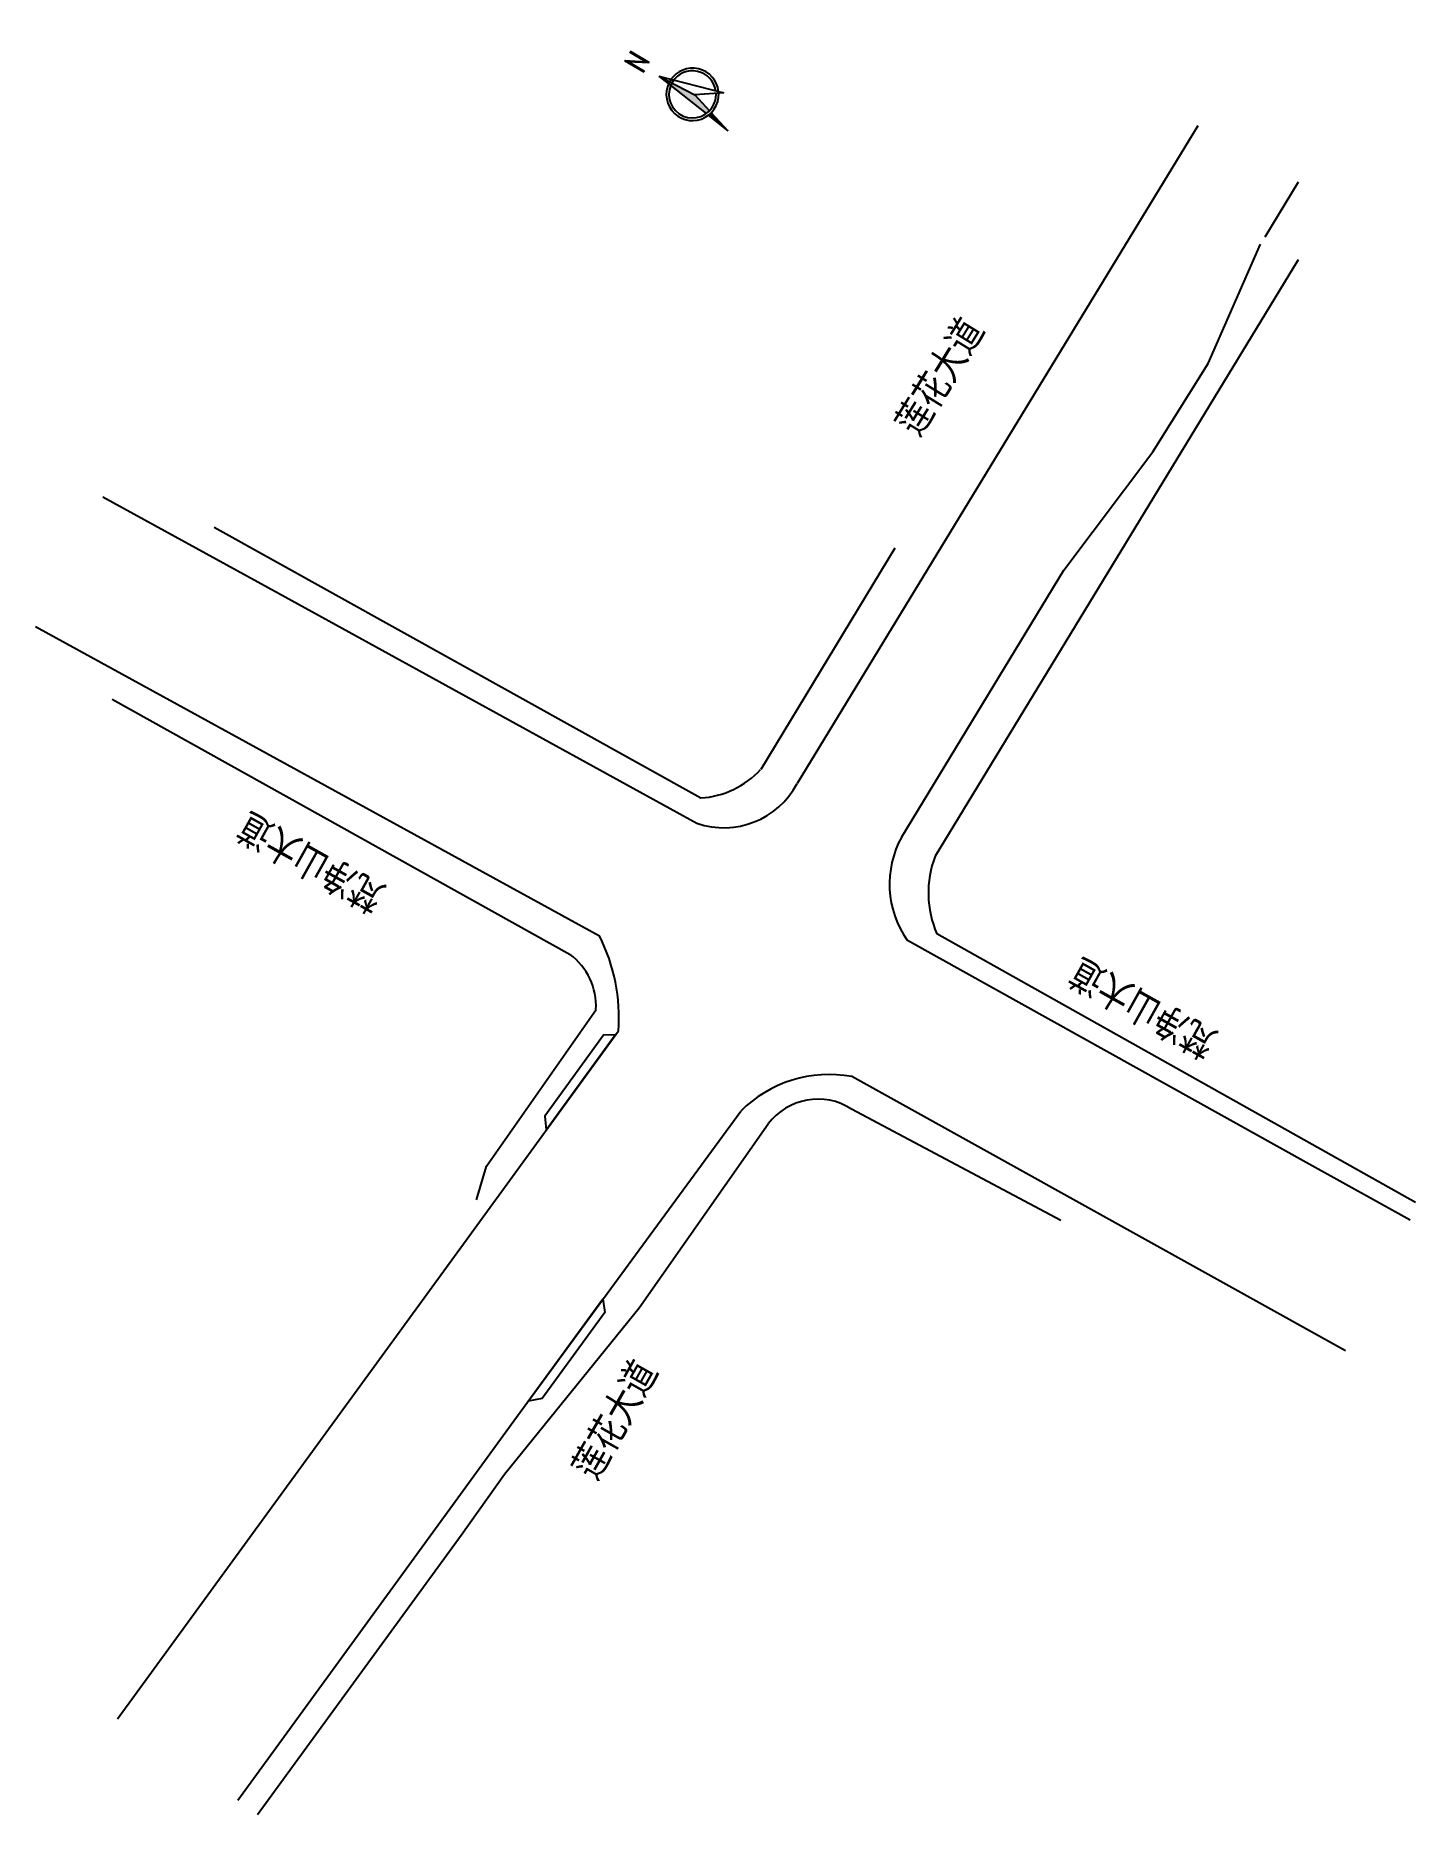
# Model space of a CAD drawing. Extents: x 1263 to 1547, y 875 to 1241.
import ezdxf

# ---------------------------------------------------------------- set-up
doc = ezdxf.new("R2010")
doc.units = 0
doc.header["$LTSCALE"] = 0.5
for name, color, linetype in [('@-指北针', 7, 'CONTINUOUS'), ('@-红线', 1, 'CONTINUOUS'), ('@-路沿线', 7, 'CONTINUOUS'), ('@-路缘线', 7, 'CONTINUOUS')]:
    doc.layers.add(name, color=color, linetype=linetype)
doc.styles.add('HZ', font='rs.shx', dxfattribs={"width": 0.8, "bigfont": 'hztxt.shx'})

# ---------------------------------------------------------------- blocks, each defined once
blk = doc.blocks.new('zhibeizhen')
at = {"layer": '@-指北针', "color": 6}
for p, q in [((561104.32, 4303102.87), (561103.91, 4303093.64)), ((561104.58, 4303101.54), (561104.22, 4303093.62)), ((561104.32, 4303102.87), (561108.08, 4303094.77)), ((561104.58, 4303101.54), (561108.33, 4303093.44)), ((561108.43, 4303102.69), (561108.08, 4303094.77)), ((561108.75, 4303102.67), (561108.33, 4303093.44)), ((561103.91, 4303093.64), (561103.91, 4303093.64)), ((561104.22, 4303093.62), (561103.91, 4303093.64)), ((561103.91, 4303093.64), (561103.91, 4303093.64)), ((561108.08, 4303094.77), (561108.08, 4303094.77)), ((561108.08, 4303094.77), (561108.08, 4303094.77)), ((561108.33, 4303093.44), (561108.33, 4303093.44)), ((561108.33, 4303093.44), (561108.33, 4303093.44))]:
    blk.add_line(p, q, dxfattribs=at)
at = {"layer": '@-指北针'}
for p, q in [((561105.24, 4303087.33), (561100.83, 4303062.94)), ((561105.24, 4303087.33), (561105.39, 4303070.71)), ((561105.24, 4303087.33), (561111.76, 4303060.49)), ((561105.39, 4303070.71), (561102.47, 4303062.3)), ((561111.76, 4303060.49), (561105.39, 4303070.71)), ((561100.62, 4303061.82), (561098.79, 4303051.72)), ((561102.11, 4303061.26), (561098.79, 4303051.72))]:
    blk.add_line(p, q, dxfattribs=at)
for radius, start, end in [(10.79, 83.16577, 300.49103), (9.69, 83.16579, 263.16576), (9.69, 306.72797, 85.30669), (10.79, 304.27055, 84.73931), (9.69, 263.16577, 270.04456), (9.69, 270.04456, 300.32732)]:
    blk.add_arc((561105.16, 4303071.61), radius, start, end, dxfattribs=at)
for points in [[(561104.22, 4303093.62), (561103.91, 4303093.64), (561104.58, 4303101.54), (561104.32, 4303102.87)], [(561108.33, 4303093.44), (561104.58, 4303101.54), (561108.08, 4303094.77), (561104.32, 4303102.87)], [(561108.33, 4303093.44), (561108.08, 4303094.77), (561108.75, 4303102.67), (561108.43, 4303102.69)], [(561105.24, 4303087.33), (561105.39, 4303070.71), (561100.83, 4303062.94), (561102.47, 4303062.3)], [(561100.62, 4303061.82), (561102.11, 4303061.26), (561098.79, 4303051.72)]]:
    blk.add_solid(points, dxfattribs=at)

msp = doc.modelspace()

# ---------------------------------------------------------------- linework, layer by layer
at = {"layer": '@-红线', "linetype": 'Continuous', "flags": 128}
for points in [[(1522.98, 1194.86), (1448.24, 1072.08)], [(1299.83, 1139.83), (1400.01, 1084.09)], [(1439.99, 1135.5), (1412.35, 1089.96)], [(1278.87, 1104.41), (1373.1, 1051.88)], [(1547.14, 1000.83), (1448.62, 1056.11)]]:
    msp.add_lwpolyline(points, dxfattribs=at)
for points, elevation in [([(1353.84, 1001.35), (1355.91, 1008.26), (1378.45, 1040.56)], 501.45), ([(1474.14, 997.12), (1431.05, 1020.05)], 500.48), ([(1308.74, 874.85), (1350.69, 932.34), (1359.59, 944.9), (1387.34, 979.12), (1413.88, 1017)], 504.09)]:
    msp.add_lwpolyline(points, dxfattribs=dict(at, elevation=elevation))
at = {"layer": '@-红线', "linetype": 'Continuous'}
for centre, radius, start, end in [((1399.01, 1102.09), 18.03, 273.16, 317.6909), ((1468.12, 1064.55), 21.25, 159.2687, 203.4223), ((1365.12, 1041.18), 13.34, 357.3331, 53.2643), ((1424.13, 1009.2, 500.48), 12.87, 57.4511, 142.7146)]:
    msp.add_arc(centre, radius, start, end, dxfattribs=at)
at = {"layer": '@-路沿线', "linetype": 'Continuous', "flags": 128}
for points, elevation in [([(1382.39, 1035.32), (1380, 1035.28), (1367.91, 1018.59), (1368.22, 1015.75)], 499.19), ([(1379.86, 981), (1380.26, 978.13), (1367.36, 960.45), (1364.49, 959.9)], 499.86)]:
    msp.add_lwpolyline(points, close=True, dxfattribs=dict(at, elevation=elevation))
at = {"layer": '@-路缘线', "linetype": 'Continuous', "flags": 128}
for points, elevation in [([(1502.34, 1222.41), (1464.33, 1160.04)], 501.41), ([(1464.33, 1160.04), (1419.83, 1087.04)], 501.41), ([(1276.93, 1146.09), (1313.1, 1126.21)], 498.3), ([(1313.1, 1126.21), (1399.22, 1078.88)], 498.3), ([(1263.07, 1119.4), (1298.63, 1099.89)], 498.18), ([(1298.63, 1099.89), (1379.16, 1055.68)], 498.18), ([(1352.8, 994.58), (1383.09, 1036.12)], 499.7), ([(1510.65, 982.54), (1431.11, 1026.73)], 501.02), ([(1362.11, 956.63), (1408.24, 1019.6)], 499.86), ([(1329.25, 962.24), (1352.8, 994.58)], 499.7), ([(1532.74, 970.27), (1510.65, 982.54)], 501.02), ([(1279.94, 894.53), (1329.25, 962.24)], 499.7), ([(1353.31, 944.55), (1362.11, 956.63)], 499.86), ([(1304.69, 877.81), (1353.31, 944.55)], 499.86)]:
    msp.add_lwpolyline(points, dxfattribs=dict(at, elevation=elevation))
for points in [[(1516.19, 1199.55), (1523.1, 1210.91)], [(1504.48, 1173.53), (1515.27, 1198.05)], [(1441.4, 1076.1), (1474.76, 1130.97), (1493.09, 1155.29), (1504.48, 1173.53)], [(1442.54, 1054.76), (1442.52, 1054.78)], [(1525.23, 1008.73), (1442.54, 1054.76)], [(1546.04, 997.14), (1525.23, 1008.73)]]:
    msp.add_lwpolyline(points, dxfattribs=at)
at = {"layer": '@-路缘线', "linetype": 'Continuous'}
for centre, radius, start, end in [((1404.77, 1094.96), 17.02, 250.9482, 332.2572), ((1458.99, 1066.33), 20.12, 150.9619, 215.0351), ((1346.06, 1038.87, 498.18), 37.12, 355.7491, 26.9276), ((1426.49, 1001.3, 499.86), 25.85, 79.7046, 134.9165)]:
    msp.add_arc(centre, radius, start, end, dxfattribs=at)

# ---------------------------------------------------------------- block references
at = {"layer": '@-指北针', "xscale": 0.4999999999999813, "yscale": 0.5000000000000142, "zscale": 0.5, "rotation": 61.94958889818387}
msp.add_blockref('zhibeizhen', (1768272.87, -1258124.26, 498.18), dxfattribs=at)

# ---------------------------------------------------------------- texts
at = {"layer": '@-指北针', "linetype": 'Continuous', "char_height": 6, "width": 47.6187, "attachment_point": 1, "style": 'HZ'}
for s, insert, rotation in [('{\\fSimSun|b0|i0|c134|p2;莲花大道}', (1439.71, 1161.29, 501.41), 58.3435), ('{\\fSimSun|b0|i0|c134|p2;梵净山大道}', (1332.54, 1060.11, 999.59), 150.7592), ('{\\fSimSun|b0|i0|c134|p2;梵净山大道}', (1503.82, 1030.1, 1002.81), 150.7592), ('{\\fSimSun|b0|i0|c134|p2;莲花大道}', (1373.21, 946.25), 60.4998)]:
    msp.add_mtext(s, dxfattribs=dict(at, insert=insert, rotation=rotation))

doc.saveas('drawing.dxf')
